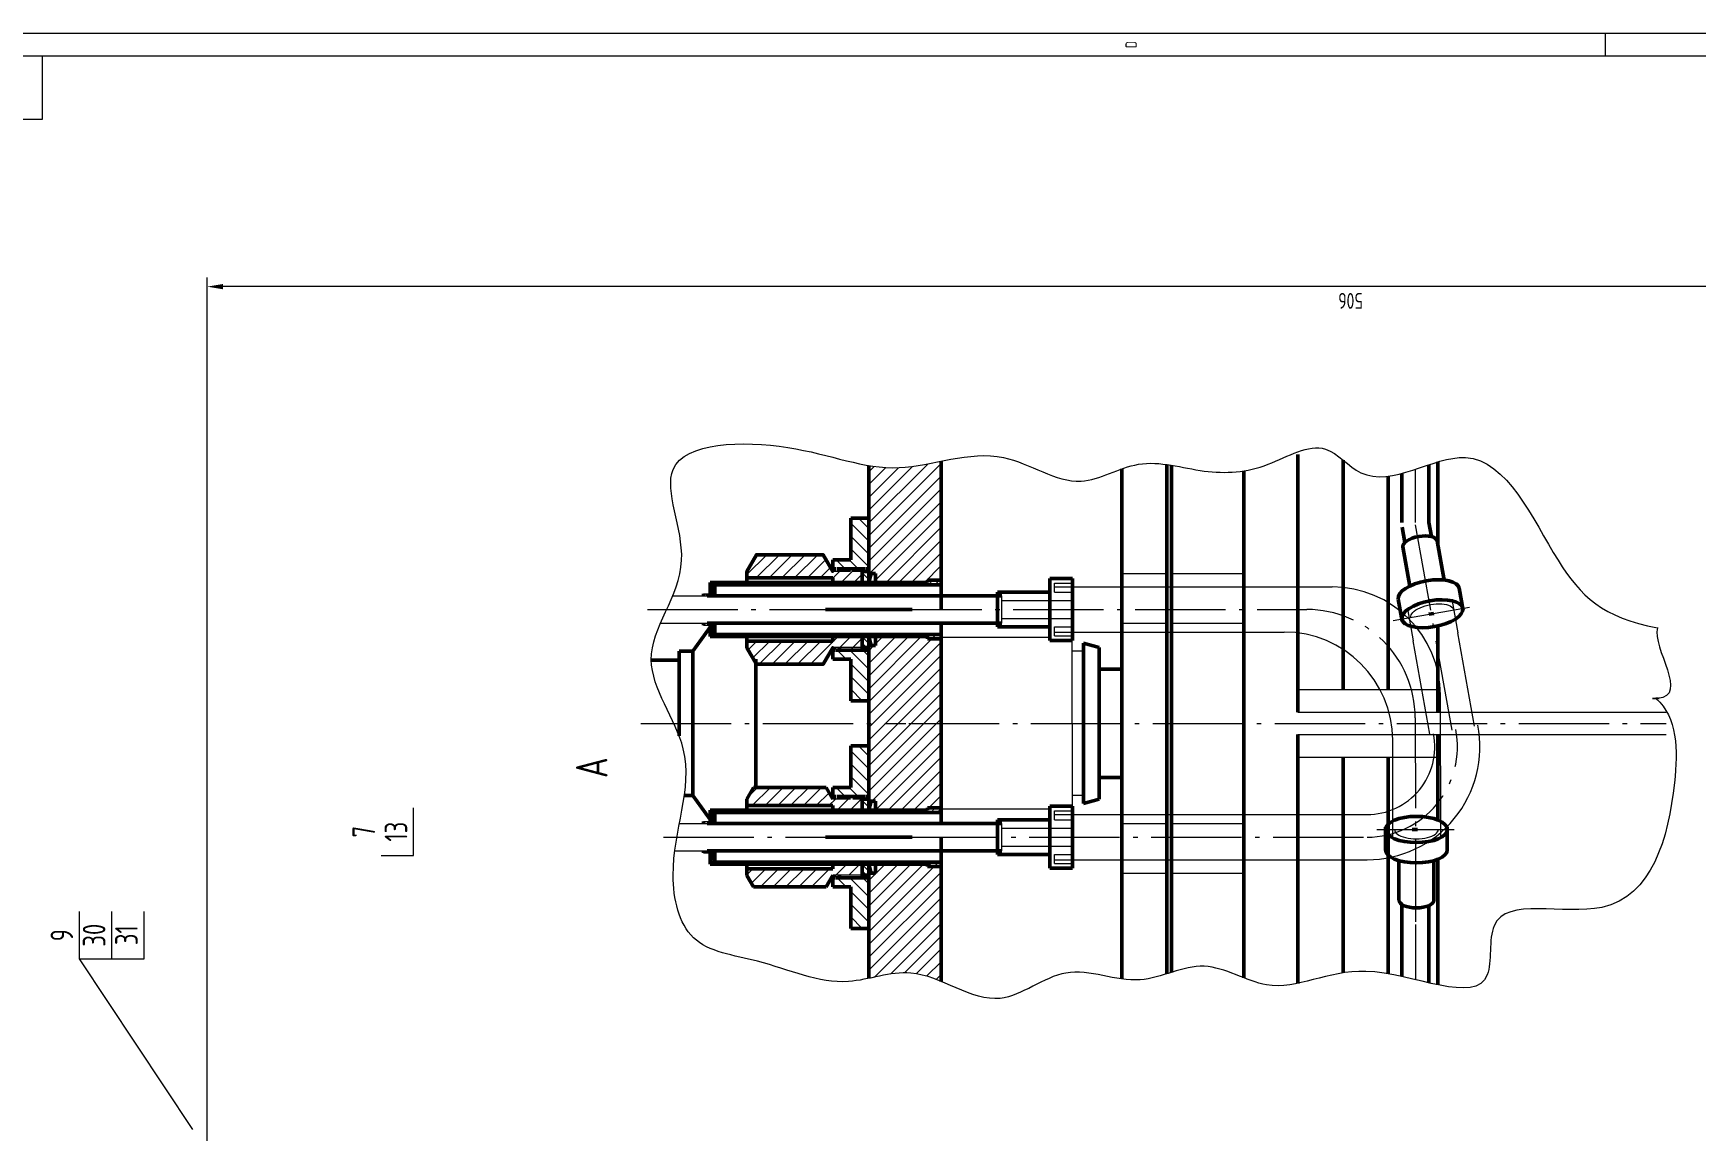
# Model space of a CAD drawing. Extents: x -414 to 4851, y -2165 to 1761.
# Drawn here: x 3003.7 to 3371.8, y -531.6 to -288.6 of the extents above; entities that cross this region are included whole.
import ezdxf
from ezdxf.enums import TextEntityAlignment as Align

# ---------------------------------------------------------------- set-up
doc = ezdxf.new("R2010")
doc.units = 0
doc.linetypes.add('S-P20', pattern=[27, 20, -3, 1, -3])
for name, color, linetype, lineweight in [('1', 9, 'CONTINUOUS', 20), ('2', 2, 'CONTINUOUS', 50), ('DIM', 4, 'CONTINUOUS', 20), ('HATCH', 5, 'CONTINUOUS', 20)]:
    doc.layers.add(name, color=color, linetype=linetype, lineweight=lineweight)
doc.styles.add('SIMPLEX', font='simplex.shx', dxfattribs={"width": 0.7})
pattern_1 = [(225, (4048.0553, 753.6918), (1.4142136, -1.4142136), [])]
pattern_2 = [(315, (4051.4333, -121.1304), (0.7071068, 0.7071068), [])]
pattern_3 = [(225, (4051.4333, -121.1304), (1.4142136, -1.4142136), [])]
pattern_4 = [(315, (4051.4333, -171.5304), (1.4142136, 1.4142136), [])]
pattern_5 = [(225, (4048.0553, 753.6918), (0.7071068, -0.7071068), [])]
pattern_6 = [(315, (4048.0553, 753.6918), (0.7071068, 0.7071068), [])]
pattern_7 = [(315, (4051.4333, -171.5304), (0.7071068, 0.7071068), [])]
pattern_8 = [(315, (4051.4333, -121.1304), (1.4142136, 1.4142136), [])]

msp = doc.modelspace()

# ---------------------------------------------------------------- hatches: boundary and pattern name
at = {"layer": 'HATCH'}
h = msp.add_hatch(dxfattribs=at)
h.set_pattern_fill('U', color=256, scale=2, angle=225, style=0, pattern_type=0)
h.set_pattern_definition(pattern_1)
edge = h.paths.add_edge_path()
edge.add_spline(control_points=[(3204.69, -383.33), (3201.51, -383.96), (3196.01, -385.13), (3190.9, -384.67), (3188.69, -384.3)], knot_values=[1083.200041, 1083.200041, 1083.200041, 1083.200041, 1092.685871, 1099.873676, 1099.873676, 1099.873676, 1099.873676], degree=3, periodic=0)
edge.add_line((3188.69, -384.3), (3188.69, -408.17))
edge.add_line((3188.69, -408.17), (3190.19, -408.17))
edge.add_line((3190.19, -408.17), (3190.19, -410.17))
edge.add_line((3190.19, -410.17), (3201.69, -410.17))
edge.add_line((3201.69, -410.17), (3201.69, -409.67))
edge.add_line((3201.69, -409.67), (3204.69, -409.67))
edge.add_line((3204.69, -409.67), (3204.69, -383.33))
h = msp.add_hatch(dxfattribs=at)
h.set_pattern_fill('U', color=256, scale=2, angle=315, style=0, pattern_type=0)
h.set_pattern_definition(pattern_8)
h.paths.add_polyline_path([(3184.69, -405.17), (3180.69, -405.17), (3180.69, -407.73), (3182.19, -407.73), (3182.19, -407.17), (3187.19, -407.17), (3187.19, -407.73), (3188.69, -407.73), (3188.69, -395.97), (3184.69, -395.97)])
h = msp.add_hatch(dxfattribs=at)
h.set_pattern_fill('U', color=256, scale=2, angle=225, style=0, pattern_type=0)
h.set_pattern_definition(pattern_3)
h.paths.add_polyline_path([(3161.69, -407.72), (3161.69, -409.17), (3180.69, -409.17), (3180.69, -410.17), (3187.19, -410.17), (3187.19, -407.17), (3182.19, -407.17), (3182.19, -407.73), (3180.69, -407.73), (3180.69, -407.72), (3178.56, -404.03), (3163.81, -404.03)])
h = msp.add_hatch(dxfattribs=at)
h.set_pattern_fill('U', color=256, angle=315, style=0, pattern_type=0)
h.set_pattern_definition(pattern_2)
h.paths.add_polyline_path([(3187.19, -410.17), (3188.69, -410.17), (3188.69, -407.73), (3187.19, -407.73)])
h = msp.add_hatch(dxfattribs=at)
h.set_pattern_fill('U', color=256, angle=315, style=0, pattern_type=0)
h.set_pattern_definition(pattern_6)
h.paths.add_polyline_path([(3152.11, -413.17), (3154.57, -413.17), (3154.57, -410.67), (3153.58, -410.67), (3153.58, -411.17), (3154.07, -411.17), (3154.07, -412.67), (3152.11, -412.67)])
h = msp.add_hatch(dxfattribs=at)
h.set_pattern_fill('U', color=256, angle=225, style=0, pattern_type=0)
h.set_pattern_definition(pattern_5)
h.paths.add_polyline_path([(3201.69, -410.17), (3153.58, -410.17), (3153.58, -410.67), (3204.69, -410.67), (3204.69, -409.67), (3201.69, -409.67)])
h = msp.add_hatch(dxfattribs=at)
h.set_pattern_fill('U', color=256, angle=315, style=0, pattern_type=0)
h.set_pattern_definition(pattern_6)
h.paths.add_polyline_path([(3153.58, -421.67), (3154.57, -421.67), (3154.57, -419.17), (3152.11, -419.17), (3152.11, -419.67), (3154.07, -419.67), (3154.07, -421.17), (3153.58, -421.17)])
h = msp.add_hatch(dxfattribs=at)
h.set_pattern_fill('U', color=256, angle=225, style=0, pattern_type=0)
h.set_pattern_definition(pattern_5)
h.paths.add_polyline_path([(3201.69, -422.67), (3204.69, -422.67), (3204.69, -421.67), (3153.58, -421.67), (3153.58, -422.17), (3201.69, -422.17)])
h = msp.add_hatch(dxfattribs=at)
h.set_pattern_fill('U', color=256, scale=2, angle=225, style=0, pattern_type=0)
h.set_pattern_definition(pattern_3)
h.paths.add_polyline_path([(3161.69, -423.17), (3161.69, -424.62), (3163.81, -428.3), (3178.56, -428.3), (3180.69, -424.62), (3180.69, -424.6), (3182.19, -424.6), (3182.19, -425.17), (3187.19, -425.17), (3187.19, -422.17), (3180.69, -422.17), (3180.69, -423.17)])
h = msp.add_hatch(dxfattribs=at)
h.set_pattern_fill('U', color=256, angle=315, style=0, pattern_type=0)
h.set_pattern_definition(pattern_2)
h.paths.add_polyline_path([(3187.19, -424.6), (3188.69, -424.6), (3188.69, -422.17), (3187.19, -422.17)])
h = msp.add_hatch(dxfattribs=at)
h.set_pattern_fill('U', color=256, scale=2, angle=225, style=0, pattern_type=0)
h.set_pattern_definition(pattern_1)
h.paths.add_polyline_path([(3188.69, -458.57), (3190.19, -458.57), (3190.19, -460.57), (3201.69, -460.57), (3201.69, -460.07), (3204.69, -460.07), (3204.69, -422.67), (3201.69, -422.67), (3201.69, -422.17), (3190.19, -422.17), (3190.19, -424.17), (3188.69, -424.17)])
h = msp.add_hatch(dxfattribs=at)
h.set_pattern_fill('U', color=256, scale=2, angle=315, style=0, pattern_type=0)
h.set_pattern_definition(pattern_8)
h.paths.add_polyline_path([(3188.69, -425.17), (3187.96, -425.17), (3182.19, -425.17), (3182.19, -424.6), (3180.7, -424.6), (3180.69, -424.62), (3180.69, -425.17), (3180.69, -427.17), (3184.69, -427.17), (3184.69, -436.37), (3188.69, -436.37)])
h = msp.add_hatch(dxfattribs=at)
h.set_pattern_fill('U', color=256, scale=2, angle=315, style=0, pattern_type=0)
h.set_pattern_definition(pattern_4)
h.paths.add_polyline_path([(3184.69, -455.57), (3180.69, -455.57), (3180.69, -458.13), (3182.19, -458.13), (3182.19, -457.57), (3187.19, -457.57), (3187.19, -458.13), (3188.69, -458.13), (3188.69, -446.37), (3184.69, -446.37)])
h = msp.add_hatch(dxfattribs=at)
h.set_pattern_fill('U', color=256, scale=2, angle=225, style=0, pattern_type=0)
h.set_pattern_definition(pattern_1)
h.paths.add_polyline_path([(3161.69, -458.12), (3161.69, -459.57), (3180.69, -459.57), (3180.69, -460.57), (3187.19, -460.57), (3187.19, -457.57), (3182.19, -457.57), (3182.19, -458.13), (3180.69, -458.13), (3180.69, -458.12), (3179.22, -455.57), (3163.16, -455.57)])
h = msp.add_hatch(dxfattribs=at)
h.set_pattern_fill('U', color=256, angle=225, style=0, pattern_type=0)
h.set_pattern_definition(pattern_5)
h.paths.add_polyline_path([(3201.69, -460.57), (3153.58, -460.57), (3153.58, -461.07), (3204.69, -461.07), (3204.69, -460.07), (3201.69, -460.07)])
h = msp.add_hatch(dxfattribs=at)
h.set_pattern_fill('U', color=256, angle=315, style=0, pattern_type=0)
h.set_pattern_definition(pattern_7)
h.paths.add_polyline_path([(3187.19, -460.57), (3188.69, -460.57), (3188.69, -458.13), (3187.19, -458.13)])
h = msp.add_hatch(dxfattribs=at)
h.set_pattern_fill('U', color=256, angle=315, style=0, pattern_type=0)
h.set_pattern_definition(pattern_6)
h.paths.add_polyline_path([(3153.58, -461.57), (3154.07, -461.57), (3154.07, -463.07), (3152.11, -463.07), (3152.11, -463.57), (3154.57, -463.57), (3154.57, -461.07), (3153.58, -461.07)])
h = msp.add_hatch(dxfattribs=at)
h.set_pattern_fill('U', color=256, angle=225, style=0, pattern_type=0)
h.set_pattern_definition(pattern_5)
h.paths.add_polyline_path([(3154.07, -471.57), (3153.58, -471.57), (3153.58, -472.07), (3154.57, -472.07), (3154.57, -469.57), (3152.11, -469.57), (3152.11, -470.07), (3154.07, -470.07)])
h = msp.add_hatch(dxfattribs=at)
h.set_pattern_fill('U', color=256, angle=225, style=0, pattern_type=0)
h.set_pattern_definition(pattern_5)
h.paths.add_polyline_path([(3153.58, -472.57), (3201.69, -472.57), (3201.69, -473.07), (3204.69, -473.07), (3204.69, -472.07), (3153.58, -472.07)])
h = msp.add_hatch(dxfattribs=at)
h.set_pattern_fill('U', color=256, scale=2, angle=225, style=0, pattern_type=0)
h.set_pattern_definition(pattern_1)
h.paths.add_polyline_path([(3163.16, -477.57), (3179.22, -477.57), (3180.69, -475.02), (3180.69, -475), (3184.57, -475), (3187.19, -475), (3187.19, -472.57), (3180.69, -472.57), (3180.69, -473.57), (3161.69, -473.57), (3161.69, -475.02)])
h = msp.add_hatch(dxfattribs=at)
h.set_pattern_fill('U', color=256, angle=315, style=0, pattern_type=0)
h.set_pattern_definition(pattern_7)
h.paths.add_polyline_path([(3187.19, -475), (3188.69, -475), (3188.69, -472.57), (3187.19, -472.57)])
h = msp.add_hatch(dxfattribs=at)
h.set_pattern_fill('U', color=256, scale=2, angle=225, style=0, pattern_type=0)
h.set_pattern_definition(pattern_1)
edge = h.paths.add_edge_path()
edge.add_line((3204.69, -473.07), (3201.69, -473.07))
edge.add_line((3201.69, -473.07), (3201.69, -472.57))
edge.add_line((3201.69, -472.57), (3190.19, -472.57))
edge.add_line((3190.19, -472.57), (3190.19, -474.57))
edge.add_line((3190.19, -474.57), (3188.69, -474.57))
edge.add_line((3188.69, -474.57), (3188.69, -497.82))
edge.add_spline(control_points=[(3188.69, -497.82), (3191.78, -497.17), (3197.18, -495.81), (3202.48, -497.6), (3204.69, -498.5)], knot_values=[876.205824, 876.205824, 876.205824, 876.205824, 885.556328, 892.378006, 892.378006, 892.378006, 892.378006], degree=3, periodic=0)
edge.add_line((3204.69, -498.5), (3204.69, -473.07))
h = msp.add_hatch(dxfattribs=at)
h.set_pattern_fill('U', color=256, scale=2, angle=315, style=0, pattern_type=0)
h.set_pattern_definition(pattern_4)
h.paths.add_polyline_path([(3188.69, -475.57), (3187.96, -475.57), (3182.19, -475.57), (3182.19, -475), (3180.7, -475), (3180.69, -475.02), (3180.69, -475.57), (3180.69, -477.57), (3184.69, -477.57), (3184.69, -486.77), (3188.69, -486.77)])

# ---------------------------------------------------------------- linework, layer by layer
at = {"layer": '1', "linetype": 'S-P20'}
for p, q in [((3309.69, -396.87), (3309.69, -385.12)), ((3317.83, -442.86), (3309.73, -397.45)), ((3304.81, -418.62), (3321.67, -415.65)), ((3139.67, -416.17), (3285.66, -416.17)), ((3138.21, -441.37), (3196.88, -441.37)), ((3197.57, -441.37), (3365.25, -441.37)), ((3309.66, -440.12), (3309.74, -485.29)), ((3143.22, -466.57), (3299, -466.57)), ((3301.15, -464.87), (3318.27, -464.87)), ((3309.69, -485.87), (3309.69, -498.11))]:
    msp.add_line(p, q, dxfattribs=at)
at = {"layer": '1'}
for p, q in [((3184.62, -407.73), (3180.69, -407.73)), ((3187.19, -407.73), (3185.16, -407.73)), ((3229.76, -412.32), (3229.76, -410.32)), ((3229.76, -410.32), (3233.76, -410.32)), ((3229.76, -411.17), (3291.25, -411.17)), ((3217.21, -413.17), (3218.16, -413.17)), ((3218.16, -419.17), (3218.16, -413.17)), ((3218.16, -414.17), (3233.76, -414.17)), ((3229.76, -412.32), (3233.76, -412.32)), ((3317.81, -414.29), (3319.07, -421.31)), ((3217.2, -419.17), (3218.16, -419.17)), ((3218.16, -418.17), (3233.76, -418.17)), ((3307.97, -416.04), (3309.22, -423.07)), ((3228.76, -422.37), (3204.69, -422.37)), ((3229.76, -420.02), (3233.76, -420.02)), ((3229.76, -422.02), (3229.76, -420.02)), ((3229.76, -421.17), (3280.67, -421.17)), ((3229.76, -422.02), (3233.76, -422.02)), ((3233.69, -441.37), (3233.69, -423.02)), ((3312.9, -443.74), (3309.22, -423.07)), ((3322.75, -441.99), (3319.07, -421.31)), ((3184.57, -424.6), (3180.69, -424.6)), ((3187.19, -424.6), (3184.6, -424.6)), ((3236.19, -425.37), (3233.69, -425.37)), ((3315.31, -466.32), (3315.25, -435.12)), ((3233.69, -441.37), (3233.69, -459.72)), ((3304.71, -466.3), (3304.67, -445.12)), ((3184.62, -458.13), (3180.69, -458.13)), ((3187.19, -458.13), (3185.16, -458.13)), ((3236.19, -457.37), (3233.69, -457.37)), ((3228.76, -460.37), (3204.69, -460.37)), ((3217.21, -463.57), (3218.16, -463.57)), ((3218.16, -469.57), (3218.16, -463.57)), ((3229.76, -462.72), (3229.76, -460.72)), ((3229.76, -460.72), (3233.76, -460.72)), ((3229.76, -461.57), (3299, -461.57)), ((3229.76, -462.72), (3233.76, -462.72)), ((3218.16, -464.57), (3233.76, -464.57)), ((3217.2, -469.57), (3218.16, -469.57)), ((3218.16, -468.57), (3233.76, -468.57)), ((3229.76, -470.42), (3233.76, -470.42)), ((3229.76, -472.42), (3229.76, -470.42)), ((3229.76, -471.57), (3299, -471.57)), ((3229.76, -472.42), (3233.76, -472.42)), ((3184.57, -475), (3180.69, -475)), ((3187.19, -475), (3184.6, -475))]:
    msp.add_line(p, q, dxfattribs=at)
at = {"layer": '1', "color": 2}
for p, q in [((3244.69, -408.17), (3254.69, -408.17)), ((3255.69, -408.17), (3271.69, -408.17)), ((3145.25, -413.17), (3169.69, -413.17)), ((3152.11, -412.67), (3154.07, -412.67)), ((3171.69, -413.17), (3218.16, -413.17)), ((3142.6, -419.17), (3169.69, -419.17)), ((3244.69, -419.17), (3254.69, -419.17)), ((3255.69, -419.17), (3271.69, -419.17)), ((3152.11, -419.67), (3154.07, -419.67)), ((3283.69, -433.87), (3314.69, -433.87)), ((3283.69, -438.87), (3365.25, -438.87)), ((3283.69, -443.87), (3365.25, -443.87)), ((3283.69, -448.87), (3314.69, -448.87)), ((3146.75, -463.57), (3169.69, -463.57)), ((3152.11, -463.07), (3154.07, -463.07)), ((3171.69, -463.57), (3218.16, -463.57)), ((3244.69, -463.57), (3254.69, -463.57)), ((3255.69, -463.57), (3271.69, -463.57)), ((3145.74, -469.57), (3169.69, -469.57)), ((3152.11, -470.07), (3154.07, -470.07)), ((3244.69, -474.57), (3254.69, -474.57)), ((3255.69, -474.57), (3271.69, -474.57))]:
    msp.add_line(p, q, dxfattribs=at)
at = {"layer": '1'}
for centre, radius, start, end in [((3291.25, -435.17), 24, 0.1, 90), ((3280.67, -445.17), 24, 0.1, 90), ((3299, -446.57), 25, 270, 11.1036), ((3299, -446.57), 15, 270, 11.1036)]:
    msp.add_arc(centre, radius, start, end, dxfattribs=at)
at = {"layer": '1', "linetype": 'S-P20'}
for centre, radius, start, end in [((3285.66, -440.17), 24, 0.1, 90), ((3299, -446.57), 20, 270, 11.1036)]:
    msp.add_arc(centre, radius, start, end, dxfattribs=at)
at = {"layer": '1', "extrusion": (0, 0, -1)}
msp.add_ellipse((3313.45, -417.1), major_axis=(-4.78, -0.84), ratio=0.42268, start_param=0, end_param=3.141593, dxfattribs=at)
at = {"layer": '1'}
msp.add_ellipse((3309.92, -464.87), major_axis=(-4.85, 0), ratio=0.42268, start_param=0, end_param=3.141593, dxfattribs=at)
msp.add_open_spline([(3363.32, -420.16), (3363.32, -420.17), (3361.93, -424.59), (3371.07, -436.17), (3361.62, -435.85), (3362.92, -435.84), (3364.1, -435.89), (3362.75, -435.7), (3362.94, -435.86), (3367.77, -440.01), (3367.92, -459.09), (3359.33, -489.49), (3324.12, -477.8), (3328.63, -506.82), (3297.86, -490.61), (3279.46, -503.34), (3262.89, -492.17), (3248.23, -501), (3232.28, -493.08), (3216.41, -507.26), (3200.3, -493.38), (3181.77, -501.09), (3166.48, -493.59), (3147.86, -491.43), (3143.03, -469.6), (3153.16, -449.25), (3134.66, -426.43), (3152.42, -407.46), (3137.92, -379.37), (3173.17, -378.38), (3193.98, -388.21), (3217.15, -378.2), (3234.16, -391.24), (3248.7, -381.71), (3262.87, -386.47), (3276.62, -385.53), (3289.22, -377.34), (3300.75, -392.02), (3325.79, -372.96), (3340.46, -407.59), (3351.23, -418.06), (3363.34, -420.2), (3363.36, -420.2)], degree=3, knots=[647.159819, 647.159819, 647.159819, 647.159819, 647.201139, 662.865233, 663.984806, 665.104379, 665.477576, 666.223961, 666.223961, 666.223961, 685.318193, 717.243106, 741.47719, 752.395401, 779.275612, 801.495197, 815.899872, 830.391656, 846.879753, 862.472379, 883.027502, 896.960969, 917.604339, 932.716332, 947.224141, 975.285219, 996.285116, 1019.291949, 1039.517758, 1065.353852, 1090.387846, 1113.633738, 1131.577082, 1144.802378, 1159.433145, 1173.692702, 1186.817713, 1196.234825, 1219.614953, 1250.255984, 1276.852225, 1276.885143, 1276.885143, 1276.885143, 1276.885143], dxfattribs=at)
at = {"layer": '2'}
for p, q in [((3283.69, -381.87), (3283.69, -438.87)), ((3188.69, -384.3), (3188.69, -410.17)), ((3204.69, -383.33), (3204.69, -416.17)), ((3244.69, -385.04), (3244.69, -497.96)), ((3254.69, -384.07), (3254.69, -496.82)), ((3255.69, -384.23), (3255.69, -496.51)), ((3271.69, -385.46), (3271.69, -497.7)), ((3293.69, -383.09), (3293.69, -433.87)), ((3306.69, -386.03), (3306.69, -396.87)), ((3312.69, -384.12), (3312.69, -396.87)), ((3314.69, -383.49), (3314.69, -401.95)), ((3303.69, -386.64), (3303.69, -433.87)), ((3188.69, -395.97), (3184.69, -395.97)), ((3184.69, -395.97), (3184.69, -405.17)), ((3313.24, -400.02), (3312.69, -396.92)), ((3306.78, -397.97), (3307.38, -401.32)), ((3314.52, -400.97), (3316.04, -409.64)), ((3306.93, -402.31), (3308.46, -410.97)), ((3180.69, -405.17), (3180.69, -407.73)), ((3184.69, -405.17), (3180.69, -405.17)), ((3181.43, -407.17), (3180.69, -407.17)), ((3187.78, -407.17), (3181.66, -407.17)), ((3187.19, -407.17), (3187.19, -410.17)), ((3188.69, -407.73), (3187.19, -407.73)), ((3188.69, -407.17), (3187.94, -407.17)), ((3190.19, -408.17), (3188.69, -408.17)), ((3190.19, -408.17), (3190.19, -410.17)), ((3201.69, -410.17), (3153.58, -410.17)), ((3153.58, -410.17), (3153.58, -412.67)), ((3204.69, -410.67), (3153.58, -410.67)), ((3154.07, -411.17), (3153.58, -411.17)), ((3154.07, -411.17), (3154.07, -412.67)), ((3154.57, -410.67), (3154.57, -413.17)), ((3180.69, -409.17), (3161.69, -409.17)), ((3201.69, -409.67), (3201.69, -410.17)), ((3204.69, -409.67), (3201.69, -409.67)), ((3228.76, -423.02), (3228.76, -409.32)), ((3228.76, -409.32), (3233.76, -409.32)), ((3233.76, -423.02), (3233.76, -409.32)), ((3320.28, -416.4), (3319.41, -411.48)), ((3152.11, -412.67), (3152.11, -413.17)), ((3152.87, -413.17), (3218.16, -413.17)), ((3217.16, -420.02), (3217.16, -412.32)), ((3217.16, -412.32), (3228.76, -412.32)), ((3233.76, -416.73), (3233.76, -415.4)), ((3306.79, -418.78), (3305.92, -413.86)), ((3152.11, -419.67), (3152.11, -419.17)), ((3152.87, -419.17), (3218.16, -419.17)), ((3154.57, -421.67), (3154.57, -419.17)), ((3204.69, -419.17), (3204.69, -463.57)), ((3204.69, -432.37), (3204.69, -419.17)), ((3312.71, -417.23), (3313.78, -417.04)), ((3153.58, -420.09), (3149.69, -425.37)), ((3153.58, -422.17), (3153.58, -419.67)), ((3154.07, -421.17), (3153.58, -421.17)), ((3204.69, -421.67), (3153.58, -421.67)), ((3201.69, -422.17), (3153.58, -422.17)), ((3154.07, -421.17), (3154.07, -419.67)), ((3180.69, -423.17), (3161.69, -423.17)), ((3187.19, -425.17), (3187.19, -422.17)), ((3188.69, -422.17), (3188.69, -460.57)), ((3190.19, -424.17), (3190.19, -422.17)), ((3201.69, -422.67), (3201.69, -422.17)), ((3204.69, -422.67), (3201.69, -422.67)), ((3217.16, -420.02), (3228.76, -420.02)), ((3228.76, -423.02), (3233.76, -423.02)), ((3314.69, -419.81), (3314.69, -438.87)), ((3146.69, -425.37), (3149.69, -425.37)), ((3146.69, -426.87), (3146.69, -425.37)), ((3146.69, -426.87), (3146.69, -441.37)), ((3149.69, -425.37), (3149.69, -441.37)), ((3180.69, -427.17), (3180.69, -425.17)), ((3181.33, -425.17), (3180.69, -425.17)), ((3187.9, -425.17), (3181.44, -425.17)), ((3188.69, -424.6), (3187.19, -424.6)), ((3188.69, -425.17), (3187.96, -425.17)), ((3190.19, -424.17), (3188.69, -424.17)), ((3239.69, -424.57), (3236.19, -423.63)), ((3236.19, -441.37), (3236.19, -423.63)), ((3239.69, -441.37), (3239.69, -424.57)), ((3140.52, -427.37), (3146.69, -427.37)), ((3163.69, -427.17), (3163.69, -441.37)), ((3184.69, -427.17), (3180.69, -427.17)), ((3184.69, -436.37), (3184.69, -427.17)), ((3239.69, -429.37), (3244.69, -429.37)), ((3188.69, -436.37), (3184.69, -436.37)), ((3146.69, -444.16), (3146.69, -441.37)), ((3149.69, -457.37), (3149.69, -441.37)), ((3163.69, -455.57), (3163.69, -441.37)), ((3236.19, -441.37), (3236.19, -459.1)), ((3239.69, -441.37), (3239.69, -458.17)), ((3283.69, -443.87), (3283.69, -498.93)), ((3314.69, -443.87), (3314.69, -462.79)), ((3188.69, -446.37), (3184.69, -446.37)), ((3184.69, -446.37), (3184.69, -455.57)), ((3293.69, -448.87), (3293.69, -496.61)), ((3303.69, -448.87), (3303.69, -496.83)), ((3161.69, -458.12), (3163.16, -455.57)), ((3163.16, -455.57), (3179.22, -455.57)), ((3179.22, -455.57), (3180.69, -458.12)), ((3180.69, -455.57), (3180.69, -458.13)), ((3184.69, -455.57), (3180.69, -455.57)), ((3239.69, -453.37), (3244.69, -453.37)), ((3147.84, -457.37), (3149.69, -457.37)), ((3153.58, -462.64), (3149.69, -457.37)), ((3161.69, -460.57), (3161.69, -458.12)), ((3180.69, -459.57), (3161.69, -459.57)), ((3180.69, -458.12), (3180.69, -457.57)), ((3181.43, -457.57), (3180.69, -457.57)), ((3187.78, -457.57), (3181.66, -457.57)), ((3187.19, -457.57), (3187.19, -460.57)), ((3188.69, -458.13), (3187.19, -458.13)), ((3188.69, -457.57), (3187.94, -457.57)), ((3190.19, -458.57), (3188.69, -458.57)), ((3190.19, -458.57), (3190.19, -460.57)), ((3201.69, -460.07), (3201.69, -460.57)), ((3204.69, -460.07), (3201.69, -460.07)), ((3228.76, -473.42), (3228.76, -459.72)), ((3228.76, -459.72), (3233.76, -459.72)), ((3233.76, -473.42), (3233.76, -459.72)), ((3239.69, -458.17), (3236.19, -459.1)), ((3152.11, -463.07), (3152.11, -463.57)), ((3152.87, -463.57), (3218.16, -463.57)), ((3201.69, -460.57), (3153.58, -460.57)), ((3153.58, -460.57), (3153.58, -463.07)), ((3204.69, -461.07), (3153.58, -461.07)), ((3154.07, -461.57), (3153.58, -461.57)), ((3154.07, -461.57), (3154.07, -463.07)), ((3154.57, -461.07), (3154.57, -463.57)), ((3217.16, -470.42), (3217.16, -462.72)), ((3217.16, -462.72), (3228.76, -462.72)), ((3204.69, -466.57), (3204.69, -498.5)), ((3233.76, -467.02), (3233.76, -465.95)), ((3303.07, -464.37), (3303.07, -469.37)), ((3310.14, -464.87), (3309, -464.87)), ((3316.77, -464.37), (3316.77, -469.37)), ((3152.11, -470.07), (3152.11, -469.57)), ((3152.87, -469.57), (3218.16, -469.57)), ((3153.58, -472.57), (3153.58, -470.07)), ((3154.07, -471.57), (3154.07, -470.07)), ((3154.57, -472.07), (3154.57, -469.57)), ((3204.69, -482.77), (3204.69, -469.57)), ((3217.16, -470.42), (3228.76, -470.42)), ((3154.07, -471.57), (3153.58, -471.57)), ((3204.69, -472.07), (3153.58, -472.07)), ((3201.69, -472.57), (3153.58, -472.57)), ((3161.69, -472.57), (3161.69, -475.02)), ((3180.69, -473.57), (3161.69, -473.57)), ((3187.19, -475.57), (3187.19, -472.57)), ((3188.69, -472.57), (3188.69, -497.82)), ((3190.19, -474.57), (3188.69, -474.57)), ((3190.19, -474.57), (3190.19, -472.57)), ((3201.69, -473.07), (3201.69, -472.57)), ((3204.69, -473.07), (3201.69, -473.07)), ((3228.76, -473.42), (3233.76, -473.42)), ((3306.07, -471.77), (3306.07, -480.57)), ((3313.77, -471.77), (3313.77, -480.57)), ((3314.69, -471.45), (3314.69, -499.25)), ((3161.69, -475.02), (3163.16, -477.57)), ((3163.16, -477.57), (3179.22, -477.57)), ((3179.22, -477.57), (3180.69, -475.02)), ((3180.69, -475.02), (3180.69, -475.57)), ((3180.69, -477.57), (3180.69, -475.57)), ((3181.33, -475.57), (3180.69, -475.57)), ((3184.69, -477.57), (3180.69, -477.57)), ((3187.9, -475.57), (3181.44, -475.57)), ((3184.69, -486.77), (3184.69, -477.57)), ((3188.69, -475), (3187.19, -475)), ((3188.69, -475.57), (3187.96, -475.57)), ((3306.68, -481.46), (3306.69, -485.88)), ((3312.69, -485.87), (3312.68, -481.72)), ((3306.69, -497.43), (3306.69, -485.87)), ((3312.69, -498.81), (3312.69, -485.87)), ((3188.69, -486.77), (3184.69, -486.77))]:
    msp.add_line(p, q, dxfattribs=at)
at = {"layer": '2', "color": 2}
for p, q in [((3188.69, -410.17), (3189.22, -408.17)), ((3189.22, -424.17), (3188.69, -422.17)), ((3188.69, -460.57), (3189.22, -458.57)), ((3189.22, -474.57), (3188.69, -472.57))]:
    msp.add_line(p, q, dxfattribs=at)
at = {"layer": '2', "color": 9}
for p, q in [((3198.27, -416.17), (3179.11, -416.17)), ((3198.27, -466.57), (3179.11, -466.57))]:
    msp.add_line(p, q, dxfattribs=at)
at = {"layer": '2', "flags": 128}
for points in [[(3161.69, -410.17), (3161.69, -407.72), (3163.81, -404.03), (3178.56, -404.03), (3180.69, -407.72), (3180.69, -407.17)], [(3182.19, -407.17), (3182.19, -407.73)], [(3180.69, -409.17), (3180.69, -410.17)], [(3161.69, -422.17), (3161.69, -424.62), (3163.81, -428.3), (3178.56, -428.3), (3180.69, -424.62), (3180.69, -425.17)], [(3180.69, -423.17), (3180.69, -422.17)], [(3180.69, -424.62), (3180.69, -424.6)], [(3182.19, -425.17), (3182.19, -424.6)], [(3180.69, -459.57), (3180.69, -460.57)], [(3182.19, -457.57), (3182.19, -458.13)], [(3180.69, -473.57), (3180.69, -472.57)], [(3180.69, -475.02), (3180.69, -475)], [(3182.19, -475.57), (3182.19, -475)]]:
    msp.add_lwpolyline(points, dxfattribs=at)
at = {"layer": '2', "extrusion": (0, 0, -1)}
for centre, major_axis, ratio in [((3310.72, -401.64), (3.79, 0.67), 0.428571), ((3312.67, -412.67), (6.75, 1.19), 0.423358)]:
    msp.add_ellipse(centre, major_axis=major_axis, ratio=ratio, start_param=3.141593, end_param=6.283185, dxfattribs=at)
msp.add_ellipse((3313.45, -417.1), major_axis=(6.75, 1.19), ratio=0.423358, dxfattribs=at)
at = {"layer": '2'}
msp.add_ellipse((3309.92, -464.87), major_axis=(6.85, 0), ratio=0.423358, dxfattribs=at)
for centre, major_axis, ratio in [((3309.92, -469.37), (6.85, 0), 0.423358), ((3309.92, -480.57), (3.85, 0), 0.428571)]:
    msp.add_ellipse(centre, major_axis=major_axis, ratio=ratio, start_param=3.141593, end_param=6.283185, dxfattribs=at)
at = {"layer": 'DIM'}
for p, q in [((3351.76, -293.6), (3351.76, -288.6)), ((3042.17, -550.16), (3042.17, -342.69)), ((3520.41, -344.69), (3045.67, -344.69))]:
    msp.add_line(p, q, dxfattribs=at)
msp.add_lwpolyline([(3981.76, -882.6), (2930.76, -882.6), (2930.76, -288.6), (3981.76, -288.6)], close=True, dxfattribs=at)
at = {"layer": 'DIM', "color": 2}
msp.add_lwpolyline([(3976.76, -862.6), (2935.76, -862.6), (2935.76, -293.6), (3976.76, -293.6)], close=True, dxfattribs=at)
msp.add_lwpolyline([(2935.76, -307.6), (3005.76, -307.6), (3005.76, -293.6)], dxfattribs=at)
at = {"layer": 'DIM', "flags": 128}
msp.add_lwpolyline([(3145, -549.36, 0.5, 0.5, 458.365509), (3145, -549.36, 0, 0, 0), (3080.75, -470.6, 0, 0, 0), (3080.75, -460.1, 0, 0, 0)], format="xyseb", dxfattribs=at)
for points in [[(3080.75, -470.6), (3087.9, -470.6), (3087.9, -460.1)], [(3039, -531.31), (3013.91, -493.52), (3013.91, -483.02)], [(3013.91, -493.52), (3021.06, -493.52), (3021.06, -483.02)], [(3021.06, -493.52), (3028.21, -493.52), (3028.21, -483.02)]]:
    msp.add_lwpolyline(points, dxfattribs=at)
at = {"layer": 'DIM'}
msp.add_solid([(3045.67, -345.27), (3045.67, -344.11), (3042.17, -344.69)], dxfattribs=at)

# ---------------------------------------------------------------- texts
at = {"layer": 'DIM', "style": 'SIMPLEX', "width": 0.7}
msp.add_text('D', height=2.5, rotation=90, dxfattribs=at).set_placement((3246.76, -291.1), align=Align.MIDDLE)
msp.add_text('A', height=7, rotation=90, dxfattribs=at).set_placement((3130.82, -448.89), align=Align.RIGHT)
for s, p in [('13', (3086.5, -465.35)), ('7', (3079.35, -465.35)), ('9', (3012.51, -488.27)), ('30', (3019.66, -488.27)), ('31', (3026.81, -488.27))]:
    msp.add_text(s, height=5, rotation=90, dxfattribs=at).set_placement(p, align=Align.CENTER)
at = {"layer": 'DIM', "insert": (3295.33, -347.84), "char_height": 3.5, "attachment_point": 5, "rotation": 180, "style": 'SIMPLEX'}
msp.add_mtext('\\A1;506', dxfattribs=at)

doc.saveas('drawing.dxf')
